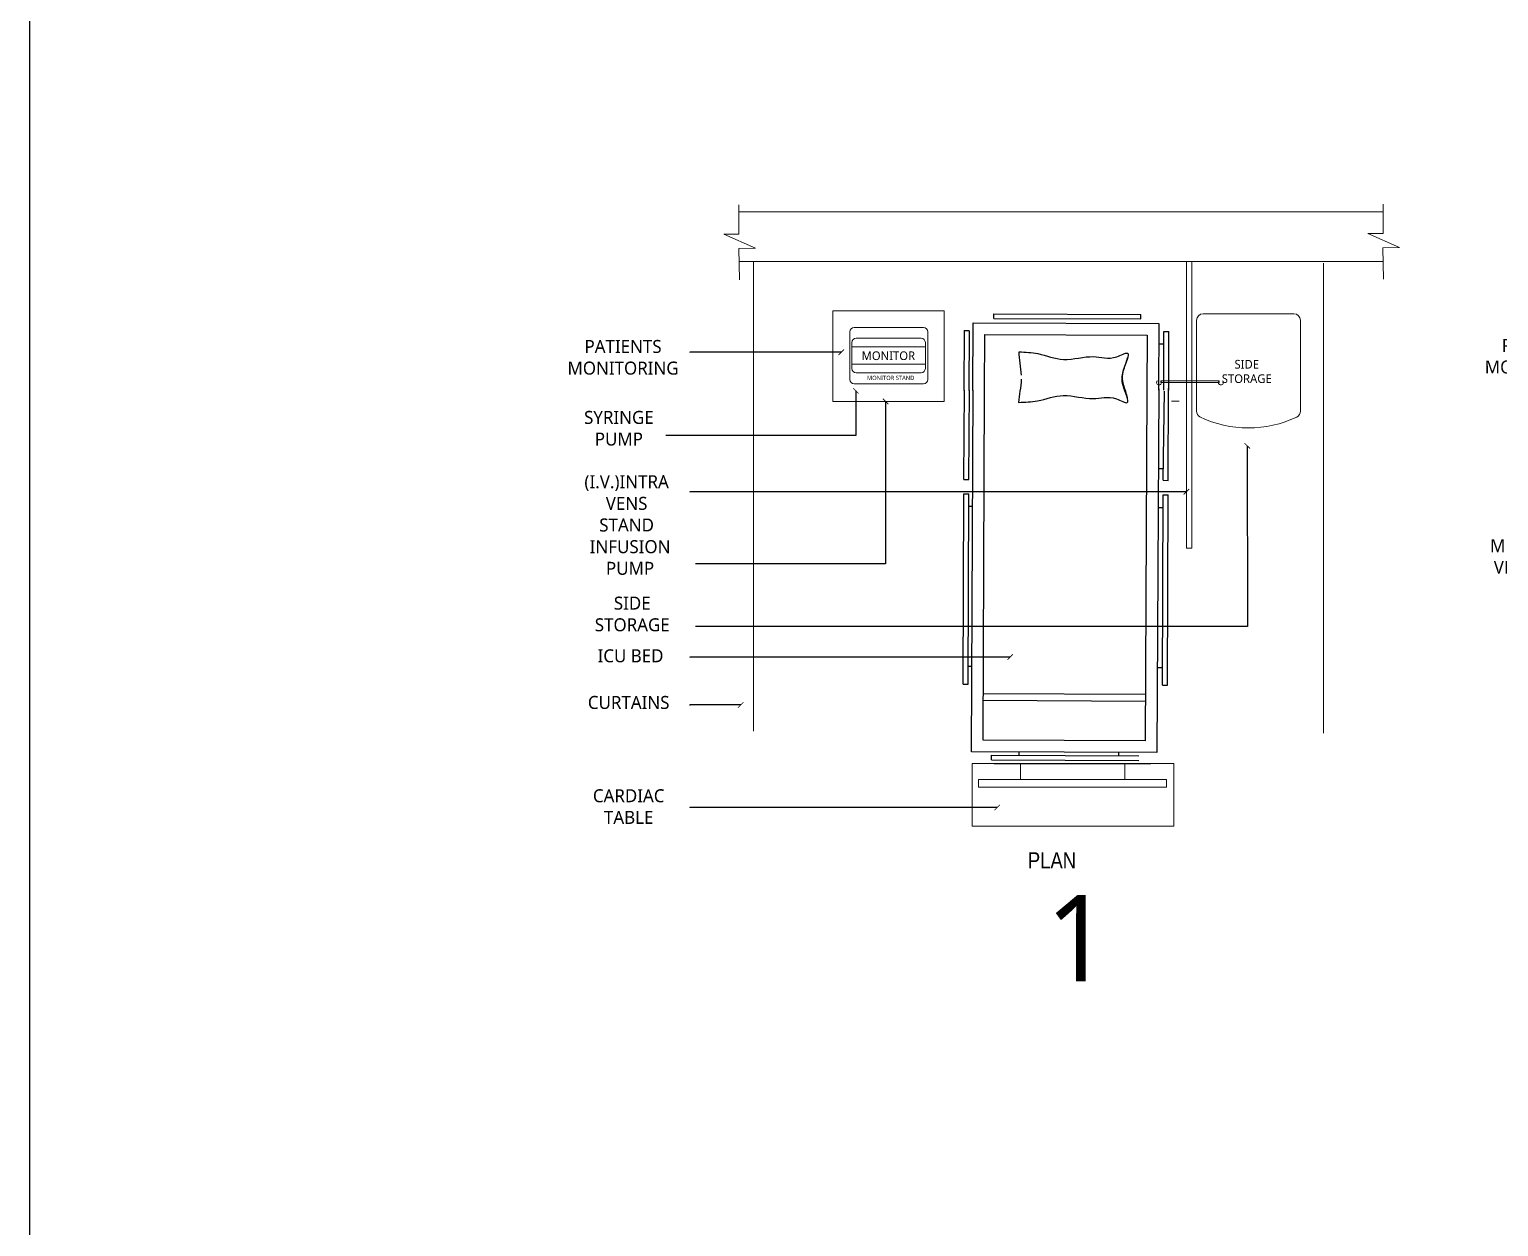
# Model space of a CAD drawing. Header units: inches. Extents: x -17070 to 527, y 504 to 2398.
# Drawn here: x -10399.05 to -10385.47, y 526.26 to 537.32 of the extents above; entities that cross this region are included whole.
import ezdxf

# ---------------------------------------------------------------- set-up
doc = ezdxf.new("R2010")
doc.units = ezdxf.units.IN
doc.linetypes.add('DASHED2', pattern=[0.375, 0.25, -0.125])
doc.layers.add('elevation', color=7, linetype='Continuous')
doc.layers.add('furniture', color=42, linetype='Continuous', lineweight=9)
doc.layers.add('TEXT', color=7, linetype='Continuous', lineweight=9)
doc.styles.add('ROMANC', font='arialbd.ttf', dxfattribs={"height": 0.35})
doc.styles.add('style1', font='', dxfattribs={"height": 12})
doc.styles.get('style1').set_extended_font_data('Arial Narrow')
doc.dimstyles.get("Standard").update_dxf_attribs({"dimtxt": 0.18, "dimasz": 0.18, "dimexe": 0.18, "dimexo": 0.0625, "dimgap": 0.09, "dimtad": 0, "dimtih": 1, "dimtoh": 1, "dimzin": 0, "dimdsep": 46, "dimtxsty": 'ROMANC', "dimblk": 'ARCHTICK', "dimcen": 0.09, "dimclrd": 25, "dimclre": 25, "dimadec": 0, "dimazin": 0, "dimtfac": 1, "dimtofl": 0, "dimtmove": 0, "dimatfit": 3, "dimldrblk": 'ARCHTICK', "dimfxl": 1, "dimtolj": 1, "dimtzin": 0, "dimarcsym": 0})

# ---------------------------------------------------------------- blocks, each defined once
blk = doc.blocks.new('de')
at = {"layer": 'elevation', "ltscale": 0.0005}
blk.add_line((-10856.90422, 504.72708), (-10856.90422, 504.13708), dxfattribs=at)
blk = doc.blocks.new('w2r')
at = {"color": 7}
for p, q in [((-5580600.0868, -3631425.8087), (-5580600.0868, -3631425.3887)), ((-5580600.0568, -3631425.3587), (-5580599.6368, -3631425.3587)), ((-5580599.6068, -3631425.3887), (-5580599.6068, -3631425.8087))]:
    blk.add_line(p, q, dxfattribs=at)
for centre, radius, start, end in [((-5580600.0568, -3631425.3887), 0.03, 90, 180), ((-5580599.6368, -3631425.3887), 0.03, 0, 90), ((-5580600.0568, -3631425.8087), 0.03, 180, 240.73392), ((-5580599.6368, -3631425.8087), 0.03, 295.5316, 360), ((-5580599.8468, -3631425.3692), 0.5171, 244.23879, 295.5316)]:
    blk.add_arc(centre, radius, start, end, dxfattribs=at)
blk = doc.blocks.new('e3r')
at = {"color": 7}
for p, q in [((-5580601.4019, -3631424.6873), (-5580601.4019, -3631424.9073)), ((-5580601.0619, -3631424.6673), (-5580601.3819, -3631424.6673)), ((-5580601.0737, -3631424.7171), (-5580601.3737, -3631424.7171)), ((-5580601.0419, -3631424.9073), (-5580601.0419, -3631424.6873)), ((-5580601.3937, -3631424.7371), (-5580601.3937, -3631424.8571)), ((-5580601.0537, -3631424.7571), (-5580601.3937, -3631424.7571)), ((-5580601.0537, -3631424.8571), (-5580601.0537, -3631424.7371)), ((-5580601.3937, -3631424.8371), (-5580601.0537, -3631424.8371)), ((-5580601.3819, -3631424.9273), (-5580601.0619, -3631424.9273)), ((-5580601.3737, -3631424.8771), (-5580601.0737, -3631424.8771))]:
    blk.add_line(p, q, dxfattribs=at)
for centre, start, end in [((-5580601.3819, -3631424.6873), 90, 180), ((-5580601.3737, -3631424.7371), 90, 180), ((-5580601.0737, -3631424.7371), 0, 90), ((-5580601.0619, -3631424.6873), 0, 90), ((-5580601.3737, -3631424.8571), 180, 270), ((-5580601.0737, -3631424.8571), 270, 0), ((-5580601.3819, -3631424.9073), 180, 270), ((-5580601.0619, -3631424.9073), 270, 0)]:
    blk.add_arc(centre, 0.02, start, end, dxfattribs=at)
at = {"color": 7, "width": 0.257381, "attachment_point": 1, "style": 'style1'}
for s, insert, char_height in [('{\\fTrebuchet MS|b0|i0|c0|p34;MONITOR}', (-5580601.3483, -3631424.7778), 0.04), ('{\\fTrebuchet MS|b0|i0|c0|p34;MONITOR STAND}', (-5580601.3235, -3631424.8901), 0.02)]:
    blk.add_mtext(s, dxfattribs=dict(at, insert=insert, char_height=char_height))
blk = doc.blocks.new('FGTNB')
at = {"color": 7, "lineweight": 18}
blk.add_line((-5581170.0123, -3631426.2154), (-5581170.0123, -3631426.5213), dxfattribs=at)
blk.add_lwpolyline([(-5581170.0123, -3631426.5395, -2.414214), (-5581170.0123, -3631426.5215), (-5581170.0213, -3631426.5215), (-5581170.0213, -3631426.2151), (-5581170.0123, -3631426.2151, -2.414214), (-5581170.0123, -3631426.1971)], format="xyb", dxfattribs=at)
blk = doc.blocks.new('FBNH')
at = {"layer": 'furniture', "linetype": 'ByBlock'}
blk.add_lwpolyline([(-5581170.3591, -3631421.3814), (-5581170.3348, -3631421.3814), (-5581170.3348, -3631422.7057), (-5581170.3591, -3631422.7057)], close=True, dxfattribs=at)
at = {"layer": 'furniture', "linetype": 'ByBlock', "xscale": 0.880801118328236, "yscale": 0.880801118328236, "zscale": 0.8808011183136943, "rotation": 90}
blk.add_blockref('FGTNB', (-8779734.749, 1284478.8564), dxfattribs=at)
blk = doc.blocks.new('_ARCHTICK')
at = {"color": 0, "linetype": 'ByBlock', "const_width": 0.15}
blk.add_lwpolyline([(-0.5, -0.5), (0.5, 0.5)], dxfattribs=at)

msp = doc.modelspace()

# ---------------------------------------------------------------- linework, layer by layer
at = {"color": 137}
for p, q in [((-10390.14198, 534.65468), (-10388.78204, 534.64889)), ((-10390.14181, 534.69524), (-10388.78186, 534.68945)), ((-10390.1416, 534.6547), (-10390.14143, 534.69525)), ((-10388.78204, 534.64889), (-10388.78186, 534.68945)), ((-10390.41337, 533.98826), (-10390.41102, 534.54077)), ((-10390.41327, 534.54112), (-10390.36722, 534.54092)), ((-10390.36733, 533.98826), (-10390.36498, 534.54057)), ((-10390.33371, 533.98826), (-10390.33105, 534.61399)), ((-10390.33105, 534.61399), (-10388.61688, 534.6067)), ((-10388.61688, 534.6067), (-10388.61951, 533.99068)), ((-10388.57041, 533.99068), (-10388.5681, 534.53293)), ((-10388.5681, 534.53293), (-10388.52206, 534.53273)), ((-10388.52437, 533.99068), (-10388.52206, 534.53273)), ((-10388.61769, 534.41805), (-10388.56859, 534.41784)), ((-10390.41687, 533.16565), (-10390.41143, 533.99157)), ((-10390.37083, 533.16546), (-10390.36674, 533.99157)), ((-10390.34792, 530.65), (-10390.33146, 533.99157)), ((-10388.61604, 534.00385), (-10388.63376, 530.6427)), ((-10388.57396, 533.15781), (-10388.56418, 533.98165)), ((-10388.52791, 533.15761), (-10388.52713, 534.00755)), ((-10390.41687, 533.16565), (-10390.37083, 533.16546)), ((-10388.62259, 533.26584), (-10388.5735, 533.26563)), ((-10388.57396, 533.15781), (-10388.52791, 533.15761)), ((-10390.42492, 531.27333), (-10390.41744, 533.03254)), ((-10390.41744, 533.03254), (-10390.37139, 533.03234)), ((-10390.37888, 531.27313), (-10390.37139, 533.03234)), ((-10388.58201, 531.26549), (-10388.57452, 533.02469)), ((-10388.57452, 533.02469), (-10388.52848, 533.0245)), ((-10388.53597, 531.26529), (-10388.52848, 533.0245)), ((-10390.37187, 532.92045), (-10390.33825, 532.9203)), ((-10388.62412, 532.90723), (-10388.57502, 532.90702)), ((-10390.37817, 531.44068), (-10390.34455, 531.44054)), ((-10388.63042, 531.42746), (-10388.58132, 531.42725)), ((-10390.42492, 531.27333), (-10390.37888, 531.27313)), ((-10388.58201, 531.26549), (-10388.53597, 531.26529)), ((-10390.23876, 531.12517), (-10388.73887, 531.11879)), ((-10390.2385, 531.18683), (-10388.7386, 531.18045)), ((-10388.63376, 530.6427), (-10390.34792, 530.65)), ((-10390.16137, 530.57628), (-10390.1612, 530.61683)), ((-10390.16137, 530.57628), (-10388.80142, 530.57049)), ((-10390.1612, 530.61683), (-10388.80125, 530.61104)), ((-10389.90783, 530.61575), (-10389.90769, 530.64812)), ((-10388.98387, 530.61182), (-10388.98373, 530.64419))]:
    msp.add_line(p, q, dxfattribs=at)
for points in [[(-10390.22657, 533.98826), (-10390.22437, 534.5064), (-10388.72448, 534.50002), (-10388.72664, 533.99068)], [(-10388.72717, 533.99275), (-10388.74044, 530.75029), (-10390.24033, 530.75668), (-10390.22562, 533.98922)]]:
    msp.add_lwpolyline(points, dxfattribs=at)
for points in [[(-10389.88637, 534.09352), (-10389.88889, 534.05723), (-10389.89966, 533.9837), (-10389.90745, 533.91247), (-10389.91121, 533.87801), (-10389.85293, 533.87984), (-10389.71311, 533.88425), (-10389.49051, 533.97654), (-10389.23755, 533.88277), (-10389.05729, 533.95118), (-10388.85801, 533.82904), (-10388.96188, 534.0431), (-10388.9562, 534.14744), (-10388.91279, 534.25332), (-10388.90575, 534.28862)], [(-10389.88611, 534.12938), (-10389.88811, 534.1657), (-10389.89782, 534.23938), (-10389.90458, 534.31071), (-10389.90786, 534.34522), (-10389.8496, 534.34255), (-10389.70986, 534.33614), (-10389.48861, 534.24065), (-10389.23433, 534.33079), (-10389.05508, 534.25979), (-10388.85406, 534.37905), (-10388.96099, 534.16651), (-10388.95681, 534.0621), (-10388.91493, 533.95561), (-10388.9084, 533.92021)]]:
    msp.add_open_spline(points, degree=3, knots=[1.292910509, 1.292910509, 1.292910509, 1.292910509, 1.345002382, 1.393823672, 1.393823672, 1.393823672, 1.475214562, 1.589073338, 1.718699082, 1.819077761, 1.867455065, 1.943362637, 2.004818046, 2.055720674, 2.055720674, 2.055720674, 2.055720674], dxfattribs=at)
at = {"layer": 'furniture', "color": 0}
for p, q in [((-10392.49636, 535.70276), (-10392.49636, 535.43364)), ((-10392.49636, 535.63925), (-10386.54133, 535.63925)), ((-10386.54342, 535.70859), (-10386.54342, 535.43947)), ((-10392.49636, 535.43364), (-10392.63742, 535.43203)), ((-10392.63742, 535.43203), (-10392.34268, 535.30327)), ((-10386.54342, 535.43947), (-10386.68448, 535.43786)), ((-10386.68448, 535.43786), (-10386.38974, 535.30909)), ((-10392.34268, 535.30327), (-10392.49794, 535.30064)), ((-10392.49794, 535.30064), (-10392.49268, 535.01157)), ((-10386.38974, 535.30909), (-10386.545, 535.30647)), ((-10386.545, 535.30647), (-10386.53974, 535.0174)), ((-10392.49573, 535.17925), (-10386.54053, 535.17925)), ((-10392.36261, 530.83925), (-10392.36261, 535.17925)), ((-10387.09448, 530.82309), (-10387.09448, 535.16309))]:
    msp.add_line(p, q, dxfattribs=at)
for points in [[(-10390.59958, 534.72287), (-10391.62889, 534.72287), (-10391.62889, 533.88672), (-10390.59958, 533.88672)], [(-10388.47759, 530.54034), (-10388.47759, 529.96146), (-10390.34151, 529.96146), (-10390.34151, 530.54034)]]:
    msp.add_lwpolyline(points, close=True, dxfattribs=at)
for points in [[(-10388.42632, 533.88906), (-10388.49873, 533.88906)], [(-10388.68804, 530.53719), (-10390.13623, 530.53719)], [(-10389.89486, 530.39237), (-10389.89486, 530.53719)], [(-10388.92941, 530.39237), (-10388.92941, 530.53719)], [(-10390.28105, 530.39352), (-10388.54322, 530.39353)], [(-10390.28105, 530.39352), (-10390.28105, 530.32111)], [(-10390.28105, 530.32111), (-10388.54322, 530.32112)], [(-10388.54322, 530.39353), (-10388.54322, 530.32112)]]:
    msp.add_lwpolyline(points, dxfattribs=at)

# ---------------------------------------------------------------- block references
at = {"layer": 'elevation', "xscale": 75, "yscale": 75, "zscale": 75}
msp.add_blockref('de', (803868.76171, -37306.1441), dxfattribs=at)
at = {"layer": 'furniture', "color": 0, "xscale": 2, "yscale": 2, "zscale": 2}
for name, p in [('FBNH', (11151952.35779, 7263377.942)), ('w2r', (11150811.90694, 7263385.41423)), ('e3r', (11150811.33375, 7263383.90479))]:
    msp.add_blockref(name, p, dxfattribs=at)

# ---------------------------------------------------------------- texts
at = {"layer": 'furniture', "color": 0, "style": 'style1'}
for s, insert, char_height, width, attachment_point in [('{\\fTrebuchet MS|b0|i0|c0|p34;PATIENTS MONITORING}', (-10393.5676, 534.45487), 0.12, 0.5147621, 2), ('{\\fTrebuchet MS|b0|i0|c0|p34;PATIENTS MONITORING}', (-10385.08902, 534.46502), 0.12, 0.5147621, 2), ('{\\fTrebuchet MS|b0|i0|c0|p34;SIDE STORAGE}', (-10387.80276, 534.27046), 0.08, 0.5147621, 2), ('{\\fTrebuchet MS|b0|i0|c0|p34;SYRINGE\\PPUMP}', (-10393.60585, 533.79937), 0.12, 0.5147621, 2), ('{\\fTrebuchet MS|b0|i0|c0|p34;(I.V.)INTRA VENS STAND}', (-10393.53462, 533.20519), 0.12, 0.9029351, 2), ('{\\fTrebuchet MS|b0|i0|c0|p34;INFUSION PUMP}', (-10393.50267, 532.60478), 0.12, 0.9485173, 2), ('{\\fTrebuchet MS|b0|i0|c0|p34;MECHANICAL \\PVENTILATOR}', (-10385.05603, 532.6139), 0.12, 0.9029351, 2), ('{\\fTrebuchet MS|b0|i0|c0|p34;SIDE STORAGE}', (-10393.48261, 532.08315), 0.12, 0.5147621, 2), ('{\\fTrebuchet MS|b0|i0|c0|p34;ICU BED}', (-10393.49845, 531.59637), 0.12, 0.9321425, 2), ('{\\fTrebuchet MS|b0|i0|c0|p34;CURTAINS}', (-10393.51558, 531.1654), 0.12, 0.5147621, 2), ('{\\fTrebuchet MS|b0|i0|c0|p34;CARDIAC TABLE}', (-10393.51558, 530.30337), 0.12, 0.5147621, 2), ('{\\fTrebuchet MS|b0|i0|c0|p34;1}', (-10389.66073, 529.32719), 0.8, 5.0293903, 1)]:
    msp.add_mtext(s, dxfattribs=dict(at, insert=insert, char_height=char_height, width=width, attachment_point=attachment_point))
at = {"layer": 'TEXT', "linetype": 'DASHED2', "lineweight": 0, "style": 'style1'}
msp.add_text('PLAN', height=0.1488, dxfattribs=at).set_placement((-10389.82567, 529.57194))

# ---------------------------------------------------------------- leaders
at = {"layer": 'furniture', "color": 0}
for points in [[(-10391.55064, 534.3411), (-10392.94957, 534.3411), (-10392.94957, 534.33757)], [(-10391.41505, 533.98378), (-10391.41505, 533.57269), (-10393.1715, 533.57269)], [(-10391.14106, 533.88672), (-10391.14106, 532.38736), (-10392.8975, 532.38736)], [(-10387.79867, 533.47709), (-10387.79735, 531.80763), (-10392.8975, 531.80763)], [(-10388.36043, 533.05201), (-10392.94957, 533.05201), (-10392.94957, 533.04848)], [(-10389.9901, 531.52416), (-10392.94957, 531.52416), (-10392.94957, 531.52063)], [(-10392.48047, 531.08194), (-10392.94957, 531.08194), (-10392.94957, 531.07841)], [(-10390.10978, 530.13495), (-10392.94957, 530.13495), (-10392.94957, 530.13142)]]:
    msp.add_leader(points, dimstyle='Standard', override={"dimasz": 0.05}, dxfattribs=at)

doc.saveas('drawing.dxf')
